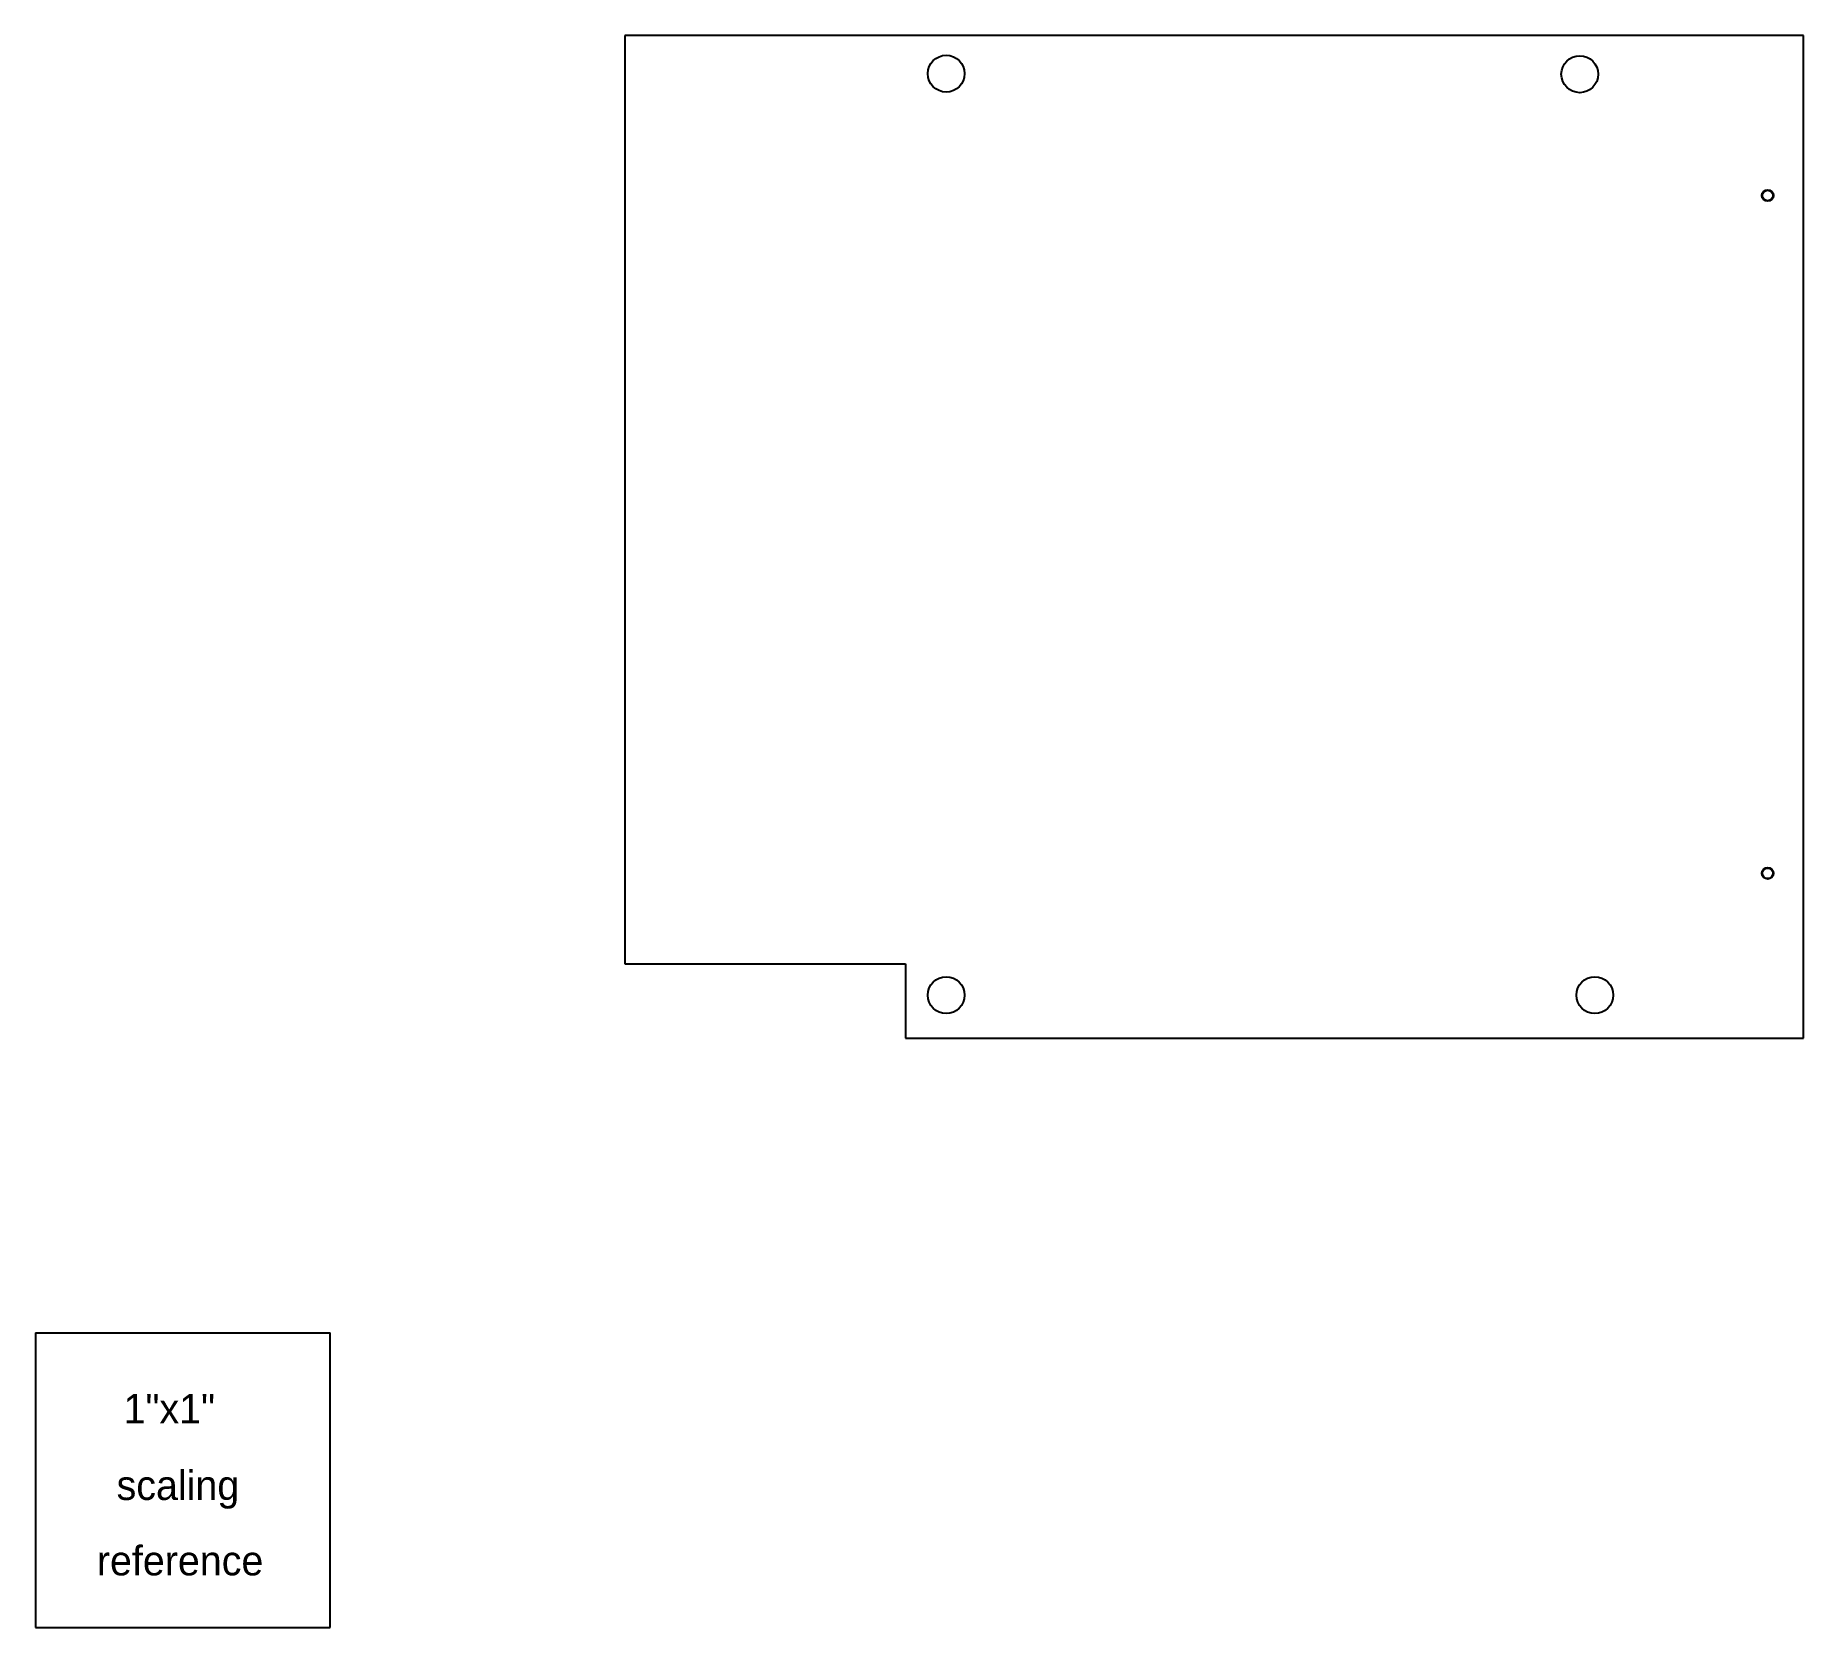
# Model space of a CAD drawing. Header units: inches. Extents: x 0 to 6, y 0 to 5.4.
import ezdxf

# ---------------------------------------------------------------- set-up
doc = ezdxf.new("R2010")
doc.units = ezdxf.units.IN
doc.header["$MEASUREMENT"] = 0
doc.layers.get('0').update_dxf_attribs({"linetype": 'CONTINUOUS'})

msp = doc.modelspace()

# ---------------------------------------------------------------- linework, layer by layer
for p, q in [((6, 5.4016), (2, 5.4016)), ((2, 5.4016), (2, 2.252)), ((6, 2), (6, 5.4016)), ((2, 2.252), (2.9528, 2.252)), ((2.9528, 2.252), (2.9528, 2)), ((2.9528, 2), (6, 2)), ((0, 1), (0, 0)), ((0, 1), (1, 1)), ((1, 0), (1, 1)), ((0, 0), (1, 0))]:
    msp.add_line(p, q)
for centre, radius in [((3.0906, 5.2717), 0.0625), ((5.2402, 5.2697), 0.0625), ((5.878, 4.8583), 0.0197), ((5.878, 4.8583), 0.0177), ((5.878, 2.5591), 0.0197), ((5.878, 2.5591), 0.0177), ((3.0906, 2.1457), 0.0625), ((5.2913, 2.1457), 0.0625)]:
    msp.add_circle(centre, radius)

# ---------------------------------------------------------------- texts
for s, p in [('1"x1"', (0.2992, 0.6929)), ('scaling', (0.2756, 0.4331)), ('reference', (0.2087, 0.1772))]:
    msp.add_text(s, height=0.1).set_placement(p)

doc.saveas('drawing.dxf')
